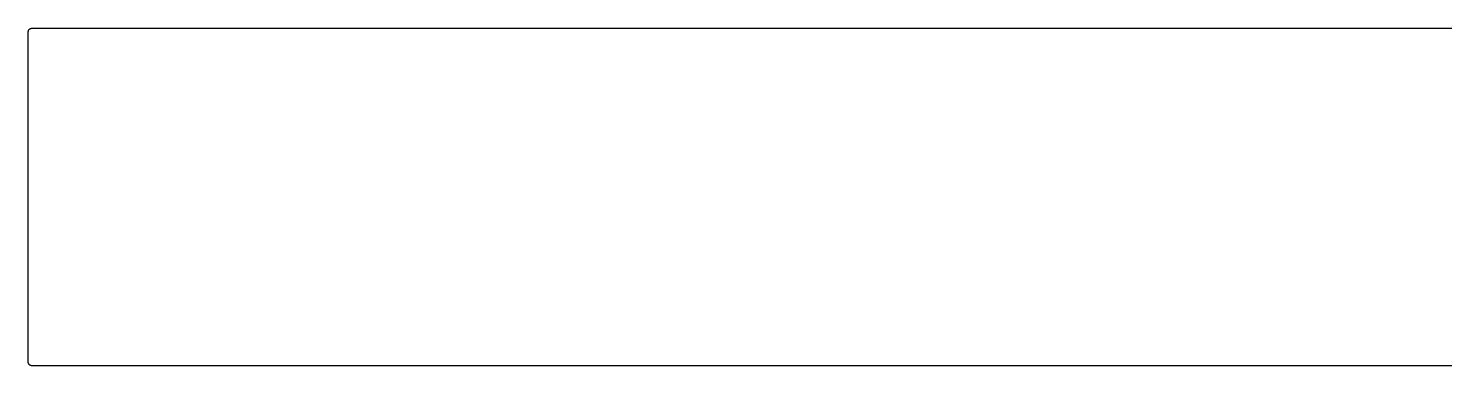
# Model space of a CAD drawing. Extents: x 50 to 150, y -150 to -50.
# Drawn here: x 104.95 to 126.36, y -55.05 to -49.95 of the extents above; entities that cross this region are included whole.
import ezdxf

# ---------------------------------------------------------------- set-up
doc = ezdxf.new("R2010")
doc.units = 0
doc.layers.add('BLACK', color=7, linetype='CONTINUOUS')

msp = doc.modelspace()

# ---------------------------------------------------------------- linework, layer by layer
at = {"layer": 'BLACK', "linetype": 'CONTINUOUS'}
for p, q in [((104.95, -49.9993), (104.951, -49.9947)), ((104.95, -49.9996), (104.95, -49.9993)), ((104.95, -49.9997), (104.95, -49.9996)), ((104.95, -50), (104.95, -49.9997)), ((104.95, -49.9997), (104.95, -49.9997)), ((104.95, -55), (104.95, -50)), ((104.951, -49.9896), (104.953, -49.9851)), ((104.951, -49.9898), (104.951, -49.9896)), ((104.951, -49.9899), (104.951, -49.9898)), ((104.951, -49.9947), (104.951, -49.9899)), ((104.953, -49.9851), (104.954, -49.9806)), ((104.954, -49.9803), (104.956, -49.9762)), ((104.954, -49.9805), (104.954, -49.9803)), ((104.954, -49.9806), (104.954, -49.9805)), ((104.956, -49.9762), (104.959, -49.972)), ((104.959, -49.9718), (104.962, -49.9682)), ((104.959, -49.9719), (104.959, -49.9718)), ((104.959, -49.972), (104.959, -49.9719)), ((104.962, -49.9682), (104.965, -49.9645)), ((104.965, -49.9643), (104.969, -49.9614)), ((104.965, -49.9644), (104.965, -49.9643)), ((104.965, -49.9645), (104.965, -49.9644)), ((104.969, -49.9614), (104.972, -49.9584)), ((104.972, -49.9583), (104.973, -49.9582)), ((104.972, -49.9584), (104.972, -49.9583)), ((104.973, -49.9582), (104.977, -49.956)), ((104.977, -49.956), (104.981, -49.9538)), ((104.981, -49.9536), (104.986, -49.9523)), ((104.981, -49.9537), (104.981, -49.9536)), ((104.981, -49.9538), (104.981, -49.9537)), ((104.986, -49.9523), (104.99, -49.951)), ((104.99, -49.951), (104.99, -49.9509)), ((104.99, -49.9509), (104.991, -49.9509)), ((104.991, -49.9509), (104.995, -49.9505)), ((104.995, -49.9505), (105, -49.95)), ((105, -49.95), (150, -49.95)), ((104.95, -55.0047), (104.95, -55)), ((104.951, -55.0094), (104.95, -55.0047)), ((104.951, -55.0095), (104.951, -55.0094)), ((104.951, -55.0097), (104.951, -55.0095)), ((104.952, -55.0143), (104.951, -55.0097)), ((104.954, -55.0187), (104.952, -55.0143)), ((104.954, -55.0189), (104.954, -55.0187)), ((104.954, -55.0191), (104.954, -55.0189)), ((104.956, -55.0233), (104.954, -55.0191)), ((104.958, -55.0274), (104.956, -55.0233)), ((104.958, -55.0275), (104.958, -55.0274)), ((104.958, -55.0277), (104.958, -55.0275)), ((104.961, -55.0314), (104.958, -55.0277)), ((104.964, -55.035), (104.961, -55.0314)), ((104.964, -55.0351), (104.964, -55.035)), ((104.965, -55.0352), (104.964, -55.0351)), ((104.968, -55.0383), (104.965, -55.0352)), ((104.972, -55.0413), (104.968, -55.0383)), ((104.972, -55.0415), (104.972, -55.0413)), ((104.972, -55.0413), (104.972, -55.0413)), ((104.976, -55.0437), (104.972, -55.0415)), ((104.98, -55.046), (104.976, -55.0437)), ((104.981, -55.0461), (104.98, -55.046)), ((104.98, -55.046), (104.98, -55.046)), ((104.985, -55.0475), (104.981, -55.0461)), ((104.99, -55.0489), (104.985, -55.0475)), ((104.99, -55.049), (104.99, -55.0489)), ((104.99, -55.0489), (104.99, -55.0489)), ((104.995, -55.0495), (104.99, -55.049)), ((104.999, -55.05), (104.995, -55.0495)), ((105, -55.05), (104.999, -55.05)), ((134.979, -55.05), (105, -55.05)), ((105, -55.05), (105, -55.05)), ((105, -55.05), (105, -55.05)), ((105, -55.05), (105, -55.05))]:
    msp.add_line(p, q, dxfattribs=at)

doc.saveas('drawing.dxf')
